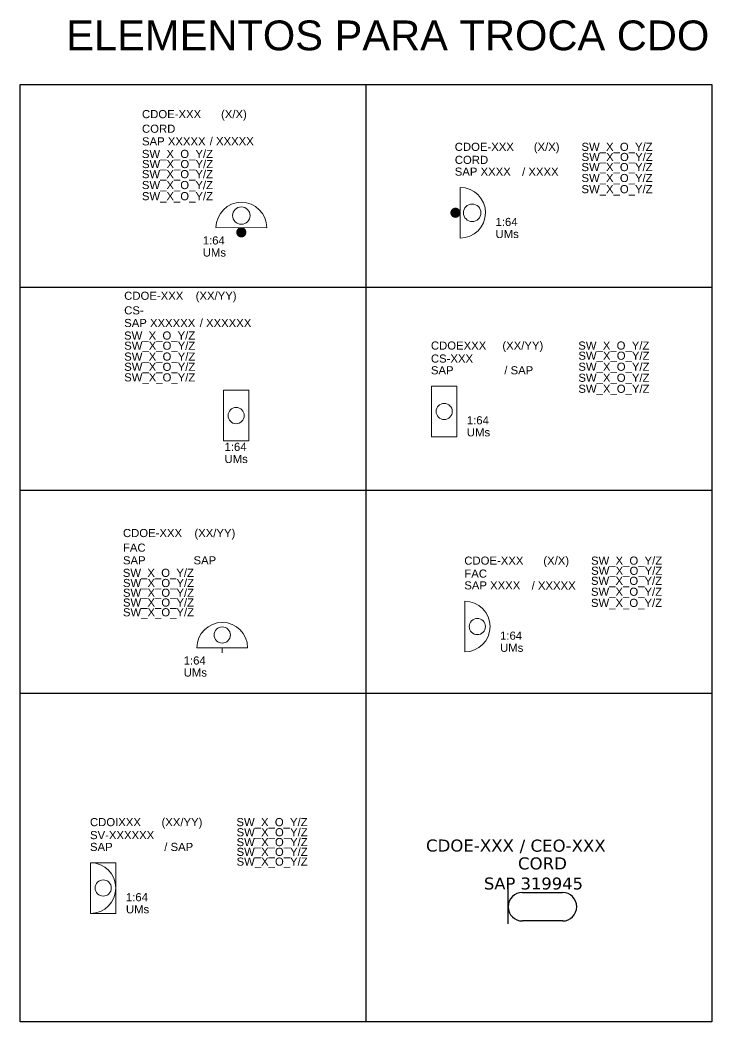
# Model space of a CAD drawing. Header units: millimetres. Extents: x 1115 to 3795, y 123 to 560.
# Drawn here: x 3679.3 to 3795.4, y 305.1 to 473.2 of the extents above; entities that cross this region are included whole.
import ezdxf
from ezdxf.enums import TextEntityAlignment as Align

# ---------------------------------------------------------------- set-up
doc = ezdxf.new("R2010")
doc.units = ezdxf.units.MM
doc.header["$LTSCALE"] = 0.1
doc.header["$MEASUREMENT"] = 0
for name, color, linetype, lineweight in [("20.0-LEGENDA DOS CDO'S", 1, 'Continuous', 0), ('20.1-CDO_INTERIOR', 1, 'Continuous', 0), ('20.2-CDO_POSTE', 1, 'Continuous', 5)]:
    doc.layers.add(name, color=color, linetype=linetype, lineweight=lineweight)
doc.layers.add('20.3-CDO_FACHADA', color=1, linetype='Continuous')
doc.layers.add('20.4-CEO', color=1, linetype='Continuous')
doc.styles.add('ARIAL', font='arial.ttf')
doc.styles.add('siredit', font='verdana.ttf')
doc.styles.get("Standard").update_dxf_attribs({"font": 'arial.ttf'})

# ---------------------------------------------------------------- blocks, each defined once
blk = doc.blocks.new('CEO_UN')
at = {"layer": '20.4-CEO', "color": 0}
for p, q in [((-9.11, 2.39), (-2.39, 2.39)), ((-2.39, -2.39), (-9.11, -2.39))]:
    blk.add_line(p, q, dxfattribs=at)
blk.add_lwpolyline([(-11.5, -2.89), (-11.5, 2.89)], dxfattribs=at)
for centre, start, end in [((-9.11, 0), 90, 270), ((-2.39, 0), 270, 90)]:
    blk.add_arc(centre, 2.39, start, end, dxfattribs=at)
at = {"layer": '20.4-CEO', "color": 7, "style": 'siredit'}
for tag, height, p in [('NOME?', 2.03, (-5.75, 10.27)), ('LOCAL?', 2.03, (-5.75, 7.27)), ('TIPO?', 2, (-9.11, 3.89))]:
    blk.add_attdef(tag, text='', height=height, dxfattribs=at).set_placement(p, align=Align.MIDDLE_CENTER)
blk.add_attdef('FIBRAS_RESERVA', text='', height=2.03, dxfattribs=at).set_placement((-5.75, -3.97), align=Align.TOP_CENTER)
blk = doc.blocks.new('PDO_PST')
at = {"color": 1}
blk.add_line((2.5, 0), (-2.5, 0), dxfattribs=at)
at = {"color": 1, "const_width": 0.5}
blk.add_lwpolyline([(-0.25, -0.465, 1), (0.25, -0.465, 1)], format="xyb", close=True, dxfattribs=at)
at = {"color": 1}
blk.add_circle((0, 1.188), 0.862, dxfattribs=at)
blk.add_arc((0, 0), 2.5, 0, 180, dxfattribs=at)
blk = doc.blocks.new('CDOE_POSTE 1')
at = {"layer": '20.2-CDO_POSTE', "color": 0, "linetype": 'Continuous', "xscale": 1.700328304346724, "yscale": 1.700328304346724, "zscale": 1.700328304346724, "rotation": 359.882008258618}
blk.add_blockref('PDO_PST', (0, 0.43), dxfattribs=at)
at = {"layer": "20.0-LEGENDA DOS CDO'S", "color": 0, "style": 'ARIAL'}
for tag, p in [('CDO_N', (-16.66, 12.71)), ('CORDOALHA', (-16.66, 10.26)), ('SAP', (-16.66, 8.13)), ('SPLITER_1', (-16.68, 6.03)), ('SPLITER_2', (-16.66, 4.33)), ('1:XX', (-6.47, -2.4)), ('UMS', (-6.47, -4.43))]:
    blk.add_attdef(tag, p, '', height=1.36, dxfattribs=at)
blk.add_attdef('FIBRAS_UTILIZADAS', text='', height=1.36, dxfattribs=at).set_placement((-1.24, 12.71), align=Align.CENTER)
blk = doc.blocks.new('CDOE_POSTE 2')
at = {"layer": '20.2-CDO_POSTE', "color": 0, "linetype": 'Continuous', "xscale": 1.700328304346724, "yscale": 1.700328304346724, "zscale": 1.700328304346724, "rotation": 269.882008258618}
blk.add_blockref('PDO_PST', (0.43, 0), dxfattribs=at)
at = {"layer": "20.0-LEGENDA DOS CDO'S", "color": 0, "style": 'ARIAL'}
for tag, p in [('CDO_N', (-0.47, 10.38)), ('SPLITER_1', (20.79, 10.38)), ('CORDOALHA', (-0.47, 8.2)), ('SPLITER_2', (20.8, 8.68)), ('SAP', (-0.47, 6.23)), ('1:XX', (6.36, -2.22)), ('UMS', (6.36, -4.24))]:
    blk.add_attdef(tag, p, '', height=1.36, dxfattribs=at)
blk.add_attdef('FIBRAS_UTILIZADAS', text='', height=1.36, dxfattribs=at).set_placement((14.95, 10.38), align=Align.CENTER)
blk = doc.blocks.new('CDOE_FACHADA_2')
at = {"layer": '20.1-CDO_INTERIOR', "color": 0, "lineweight": 18}
blk.add_lwpolyline([(0, 4.25), (0, -4.25)], dxfattribs=at)
blk.add_circle((2.12, 0), 1.36, dxfattribs=at)
blk.add_arc((0, 0), 4.25, 270, 90, dxfattribs=at)
at = {"layer": "20.0-LEGENDA DOS CDO'S", "color": 0, "style": 'ARIAL'}
for tag, p in [('CDO_N', (-0.07, 10.38)), ('SPLITER_1', (21.19, 10.38)), ('FACHADA', (-0.07, 8.2)), ('SPLITER_2', (21.21, 8.68)), ('SAP', (-0.07, 6.23)), ('1:XX', (5.93, -2.22)), ('UMS', (5.93, -4.24))]:
    blk.add_attdef(tag, p, '', height=1.36, dxfattribs=at)
blk.add_attdef('FIBRAS_UTILIZADAS', text='', height=1.36, dxfattribs=at).set_placement((15.35, 10.38), align=Align.CENTER)
blk = doc.blocks.new('CDOE_CS1_TROCA')
at = {"layer": '20.1-CDO_INTERIOR', "color": 0, "lineweight": 18}
blk.add_lwpolyline([(-2.13, 4.25), (-2.13, -4.25)], dxfattribs=at)
blk.add_lwpolyline([(2.13, -4.25), (2.13, 4.25), (-2.13, 4.25), (-2.13, -4.25)], close=True, dxfattribs=at)
blk.add_circle((0, 0), 1.36, dxfattribs=at)
at = {"layer": "20.0-LEGENDA DOS CDO'S", "color": 0, "style": 'ARIAL'}
for tag, p in [('CDO_N', (-18.78, 19.44)), ('CAIXA_SUBTERRANEA', (-18.78, 16.99)), ('SAP_ANTIGO', (-18.78, 14.86)), ('SAP_NOVO', (-6.11, 14.86)), ('SPLITER_1', (-18.8, 12.76)), ('SPLITER_2', (-18.78, 11.06)), ('SPLITER_3', (-18.78, 9.22)), ('SPLITER_4', (-18.78, 7.51)), ('SPLITER_5', (-18.78, 5.74)), ('1:XX', (-1.95, -5.93)), ('UMS', (-1.95, -7.95))]:
    blk.add_attdef(tag, p, '', height=1.36, dxfattribs=at)
blk.add_attdef('FIBRAS_UTILIZADAS', text='', height=1.36, dxfattribs=at).set_placement((-3.36, 19.44), align=Align.CENTER)
blk = doc.blocks.new('CDOE_FACHADA_1_TROCA')
at = {"layer": '20.1-CDO_INTERIOR', "color": 0, "lineweight": 18}
for points in [[(-4.25, -2.13), (4.25, -2.13)], [(0, -2.13), (0, -2.98)]]:
    blk.add_lwpolyline(points, dxfattribs=at)
blk.add_circle((0, 0), 1.36, dxfattribs=at)
blk.add_arc((0, -2.13), 4.25, 0, 180, dxfattribs=at)
at = {"layer": "20.0-LEGENDA DOS CDO'S", "color": 0, "style": 'ARIAL'}
for tag, p in [('CDO_N', (-16.66, 16.42)), ('FACHADA', (-16.66, 13.97)), ('SAP_ANTIGO', (-16.66, 11.85)), ('SAP_NOVO', (-4.82, 11.85)), ('SPLITER_1', (-16.68, 9.75)), ('SPLITER_2', (-16.66, 8.05)), ('SPLITER_3', (-16.66, 6.41)), ('SPLITER_4', (-16.66, 4.76)), ('SPLITER_5', (-16.66, 3.12)), ('1:XX', (-6.47, -4.96)), ('UMS', (-6.47, -6.99))]:
    blk.add_attdef(tag, p, '', height=1.36, dxfattribs=at)
blk.add_attdef('FIBRAS_UTILIZADAS', text='', height=1.36, dxfattribs=at).set_placement((-1.24, 16.42), align=Align.CENTER)
blk = doc.blocks.new('CDO_CS2_TROCA')
at = {"layer": '20.1-CDO_INTERIOR', "color": 0, "lineweight": 18}
blk.add_lwpolyline([(0, 4.25), (0, -4.25)], dxfattribs=at)
blk.add_lwpolyline([(4.25, -4.25), (4.25, 4.25), (0, 4.25), (0, -4.25)], close=True, dxfattribs=at)
blk.add_circle((2.13, 0), 1.36, dxfattribs=at)
at = {"layer": "20.0-LEGENDA DOS CDO'S", "color": 0, "style": 'ARIAL'}
for tag, p in [('CDO_N', (-0.1, 10.38)), ('SPLITER_1', (24.62, 10.38)), ('CAIXA_SUBTERRANEA', (-0.1, 8.2)), ('SPLITER_2', (24.64, 8.68)), ('SAP_225588', (12.21, 6.23)), ('SPLITER_3', (24.64, 6.83)), ('SPLITER_4', (24.64, 4.98)), ('SPLITER_5', (24.64, 3.13)), ('1:XX', (5.93, -2.16)), ('UMS', (5.93, -4.18))]:
    blk.add_attdef(tag, p, '', height=1.36, dxfattribs=at)
blk.add_attdef('FIBRAS_UTILIZADAS', text='', height=1.36, dxfattribs=at).set_placement((15.32, 10.38), align=Align.CENTER)
at = {"layer": "20.0-LEGENDA DOS CDO'S", "color": 3, "style": 'ARIAL'}
blk.add_attdef('SAP_269952', (-0.1, 6.23), '', height=1.36, dxfattribs=at)
blk = doc.blocks.new('CDO_INTERIOR_TROCA')
at = {"layer": '20.1-CDO_INTERIOR', "color": 0, "lineweight": 18}
blk.add_lwpolyline([(4.25, -4.25), (4.25, 4.25), (0, 4.25), (0, -4.25)], close=True, dxfattribs=at)
blk.add_circle((2.13, 0), 1.36, dxfattribs=at)
blk.add_arc((0, 0), 4.25, 270, 90, dxfattribs=at)
at = {"layer": "20.0-LEGENDA DOS CDO'S", "color": 0, "style": 'ARIAL'}
for tag, p in [('CDO_N', (-0.08, 10.38)), ('SPLITER_1', (24.48, 10.38)), ('SURVEY', (-0.08, 8.2)), ('SPLITER_2', (24.5, 8.68)), ('SPLITER_3', (24.5, 7.04)), ('SAP_ANTIGO', (-0.08, 6.23)), ('/_SAP_NOVO', (12.37, 6.23)), ('SPLITER_4', (24.5, 5.4)), ('SPLITER_5', (24.5, 3.75)), ('1:XX', (5.94, -2.22)), ('UMS', (5.94, -4.24))]:
    blk.add_attdef(tag, p, '', height=1.36, dxfattribs=at)
blk.add_attdef('FIBRAS_UTILIZADAS', text='', height=1.36, dxfattribs=at).set_placement((15.34, 10.38), align=Align.CENTER)

msp = doc.modelspace()

# ---------------------------------------------------------------- linework, layer by layer
for p, q in [((3737.34, 462.41), (3737.34, 305.07)), ((3679.31, 428.36), (3795.38, 428.36)), ((3679.31, 394.32), (3795.38, 394.32)), ((3679.31, 360.27), (3795.38, 360.27))]:
    msp.add_line(p, q)
msp.add_lwpolyline([(3679.31, 462.41), (3795.38, 462.41), (3795.38, 305.07), (3679.31, 305.07)], close=True)

# ---------------------------------------------------------------- block references
at = {"color": 1}
ref = msp.add_blockref('CDOE_CS1_TROCA', (3715.56, 406.83), dxfattribs=at)
ref.add_attrib('CDO_N', 'CDOE-XXX', (3696.78, 426.26), dxfattribs={"layer": "20.0-LEGENDA DOS CDO'S", "color": 0, "height": 1.36, "style": 'ARIAL'})
ref.add_attrib('FIBRAS_UTILIZADAS', '(XX/YY)', dxfattribs={"layer": "20.0-LEGENDA DOS CDO'S", "color": 0, "height": 1.36, "style": 'ARIAL'}).set_placement((3712.2, 426.26), align=Align.CENTER)
ref.add_attrib('CAIXA_SUBTERRANEA', 'CS-', (3696.78, 423.81), dxfattribs={"layer": "20.0-LEGENDA DOS CDO'S", "color": 0, "height": 1.36, "style": 'ARIAL'})
ref.add_attrib('SAP_ANTIGO', 'SAP XXXXXX', (3696.78, 421.69), dxfattribs={"layer": "20.0-LEGENDA DOS CDO'S", "color": 3, "height": 1.36, "style": 'ARIAL'})
ref.add_attrib('SAP_NOVO', '/ XXXXXX', (3709.45, 421.69), dxfattribs={"layer": "20.0-LEGENDA DOS CDO'S", "color": 0, "height": 1.36, "style": 'ARIAL'})
ref.add_attrib('1:XX', '1:64', (3713.61, 400.9), dxfattribs={"layer": "20.0-LEGENDA DOS CDO'S", "color": 0, "height": 1.36, "style": 'ARIAL'})
ref.add_attrib('UMS', 'UMs', (3713.61, 398.87), dxfattribs={"layer": "20.0-LEGENDA DOS CDO'S", "color": 0, "height": 1.36, "style": 'ARIAL'})
ref.add_attrib('SPLITER_1', 'SW_X_O_Y/Z', (3696.76, 419.58), dxfattribs={"layer": "20.0-LEGENDA DOS CDO'S", "color": 0, "height": 1.36, "style": 'ARIAL'})
ref.add_attrib('SPLITER_2', 'SW_X_O_Y/Z', (3696.78, 417.88), dxfattribs={"layer": "20.0-LEGENDA DOS CDO'S", "color": 0, "height": 1.36, "style": 'ARIAL'})
ref.add_attrib('SPLITER_3', 'SW_X_O_Y/Z', (3696.78, 416.05), dxfattribs={"layer": "20.0-LEGENDA DOS CDO'S", "color": 0, "height": 1.36, "style": 'ARIAL'})
ref.add_attrib('SPLITER_4', 'SW_X_O_Y/Z', (3696.78, 414.34), dxfattribs={"layer": "20.0-LEGENDA DOS CDO'S", "color": 0, "height": 1.36, "style": 'ARIAL'})
ref.add_attrib('SPLITER_5', 'SW_X_O_Y/Z', (3696.78, 412.56), dxfattribs={"layer": "20.0-LEGENDA DOS CDO'S", "color": 0, "height": 1.36, "style": 'ARIAL'})
msp.add_blockref('CDO_CS2_TROCA', (3748.33, 407.52), dxfattribs=at).add_auto_attribs({'CDO_N': 'CDOEXXX', 'FIBRAS_UTILIZADAS': '(XX/YY)', 'CAIXA_SUBTERRANEA': 'CS-XXX', 'SAP_269952': 'SAP', 'SAP_225588': '/ SAP', '1:XX': '1:64', 'UMS': 'UMs', 'SPLITER_1': 'SW_X_O_Y/Z', 'SPLITER_2': 'SW_X_O_Y/Z', 'SPLITER_3': 'SW_X_O_Y/Z', 'SPLITER_4': 'SW_X_O_Y/Z', 'SPLITER_5': 'SW_X_O_Y/Z'})
ref = msp.add_blockref('CDOE_FACHADA_1_TROCA', (3713.23, 370.01), dxfattribs=at)
ref.add_attrib('CDO_N', 'CDOE-XXX', (3696.57, 386.44), dxfattribs={"layer": "20.0-LEGENDA DOS CDO'S", "color": 0, "height": 1.36, "style": 'ARIAL'})
ref.add_attrib('FIBRAS_UTILIZADAS', '(XX/YY)', dxfattribs={"layer": "20.0-LEGENDA DOS CDO'S", "color": 0, "height": 1.36, "style": 'ARIAL'}).set_placement((3711.99, 386.44), align=Align.CENTER)
ref.add_attrib('FACHADA', 'FAC', (3696.57, 383.99), dxfattribs={"layer": "20.0-LEGENDA DOS CDO'S", "color": 0, "height": 1.36, "style": 'ARIAL'})
ref.add_attrib('SAP_ANTIGO', 'SAP ', (3696.57, 381.86), dxfattribs={"layer": "20.0-LEGENDA DOS CDO'S", "color": 3, "height": 1.36, "style": 'ARIAL'})
ref.add_attrib('SAP_NOVO', 'SAP', (3708.41, 381.86), dxfattribs={"layer": "20.0-LEGENDA DOS CDO'S", "color": 0, "height": 1.36, "style": 'ARIAL'})
ref.add_attrib('1:XX', '1:64', (3706.76, 365.05), dxfattribs={"layer": "20.0-LEGENDA DOS CDO'S", "color": 0, "height": 1.36, "style": 'ARIAL'})
ref.add_attrib('UMS', 'UMs', (3706.76, 363.03), dxfattribs={"layer": "20.0-LEGENDA DOS CDO'S", "color": 0, "height": 1.36, "style": 'ARIAL'})
ref.add_attrib('SPLITER_1', 'SW_X_O_Y/Z', (3696.55, 379.76), dxfattribs={"layer": "20.0-LEGENDA DOS CDO'S", "color": 0, "height": 1.36, "style": 'ARIAL'})
ref.add_attrib('SPLITER_2', 'SW_X_O_Y/Z', (3696.57, 378.06), dxfattribs={"layer": "20.0-LEGENDA DOS CDO'S", "color": 0, "height": 1.36, "style": 'ARIAL'})
ref.add_attrib('SPLITER_3', 'SW_X_O_Y/Z', (3696.57, 376.42), dxfattribs={"layer": "20.0-LEGENDA DOS CDO'S", "color": 0, "height": 1.36, "style": 'ARIAL'})
ref.add_attrib('SPLITER_4', 'SW_X_O_Y/Z', (3696.57, 374.78), dxfattribs={"layer": "20.0-LEGENDA DOS CDO'S", "color": 0, "height": 1.36, "style": 'ARIAL'})
ref.add_attrib('SPLITER_5', 'SW_X_O_Y/Z', (3696.57, 373.14), dxfattribs={"layer": "20.0-LEGENDA DOS CDO'S", "color": 0, "height": 1.36, "style": 'ARIAL'})
ref = msp.add_blockref('CDO_INTERIOR_TROCA', (3691.13, 327.55), dxfattribs=at)
ref.add_attrib('CDO_N', 'CDOIXXX', (3691.04, 337.93), dxfattribs={"layer": "20.0-LEGENDA DOS CDO'S", "color": 0, "height": 1.36, "style": 'ARIAL'})
ref.add_attrib('FIBRAS_UTILIZADAS', '(XX/YY)', dxfattribs={"layer": "20.0-LEGENDA DOS CDO'S", "color": 0, "height": 1.36, "style": 'ARIAL'}).set_placement((3706.47, 337.93), align=Align.CENTER)
ref.add_attrib('SURVEY', 'SV-XXXXXX', (3691.05, 335.75), dxfattribs={"layer": "20.0-LEGENDA DOS CDO'S", "color": 0, "height": 1.36, "style": 'ARIAL'})
ref.add_attrib('SAP_ANTIGO', 'SAP', (3691.04, 333.77), dxfattribs={"layer": "20.0-LEGENDA DOS CDO'S", "color": 3, "height": 1.36, "style": 'ARIAL'})
ref.add_attrib('/_SAP_NOVO', '/ SAP', (3703.5, 333.77), dxfattribs={"layer": "20.0-LEGENDA DOS CDO'S", "color": 0, "height": 1.36, "style": 'ARIAL'})
ref.add_attrib('1:XX', '1:64', (3697.07, 325.33), dxfattribs={"layer": "20.0-LEGENDA DOS CDO'S", "color": 0, "height": 1.36, "style": 'ARIAL'})
ref.add_attrib('UMS', 'UMs', (3697.07, 323.3), dxfattribs={"layer": "20.0-LEGENDA DOS CDO'S", "color": 0, "height": 1.36, "style": 'ARIAL'})
ref.add_attrib('SPLITER_1', 'SW_X_O_Y/Z', (3715.61, 337.93), dxfattribs={"layer": "20.0-LEGENDA DOS CDO'S", "color": 0, "height": 1.36, "style": 'ARIAL'})
ref.add_attrib('SPLITER_2', 'SW_X_O_Y/Z', (3715.63, 336.23), dxfattribs={"layer": "20.0-LEGENDA DOS CDO'S", "color": 0, "height": 1.36, "style": 'ARIAL'})
ref.add_attrib('SPLITER_3', 'SW_X_O_Y/Z', (3715.63, 334.58), dxfattribs={"layer": "20.0-LEGENDA DOS CDO'S", "color": 0, "height": 1.36, "style": 'ARIAL'})
ref.add_attrib('SPLITER_4', 'SW_X_O_Y/Z', (3715.63, 332.94), dxfattribs={"layer": "20.0-LEGENDA DOS CDO'S", "color": 0, "height": 1.36, "style": 'ARIAL'})
ref.add_attrib('SPLITER_5', 'SW_X_O_Y/Z', (3715.63, 331.3), dxfattribs={"layer": "20.0-LEGENDA DOS CDO'S", "color": 0, "height": 1.36, "style": 'ARIAL'})
at = {"layer": '20.2-CDO_POSTE'}
ref = msp.add_blockref('CDOE_POSTE 1', (3716.43, 437.94), dxfattribs=at)
ref.add_attrib('CDO_N', 'CDOE-XXX', (3699.77, 456.74), dxfattribs={"layer": "20.0-LEGENDA DOS CDO'S", "height": 1.36, "style": 'ARIAL'})
ref.add_attrib('FIBRAS_UTILIZADAS', '(X/X)', dxfattribs={"layer": "20.0-LEGENDA DOS CDO'S", "height": 1.36, "style": 'ARIAL'}).set_placement((3715.19, 456.74), align=Align.CENTER)
ref.add_attrib('SAP', 'SAP XXXXX', (3699.77, 452.17), dxfattribs={"layer": "20.0-LEGENDA DOS CDO'S", "color": 3, "height": 1.36, "style": 'ARIAL'})
ref.add_attrib('SAP', ' / XXXXX', (3710.6, 452.2), dxfattribs={"layer": "20.0-LEGENDA DOS CDO'S", "height": 1.36, "style": 'ARIAL'})
ref.add_attrib('CORDOALHA', 'CORD', (3699.77, 454.29), dxfattribs={"layer": "20.0-LEGENDA DOS CDO'S", "height": 1.36, "style": 'ARIAL'})
ref.add_attrib('1:XX', '1:64', (3709.96, 435.54), dxfattribs={"layer": "20.0-LEGENDA DOS CDO'S", "height": 1.36, "style": 'ARIAL'})
ref.add_attrib('UMS', 'UMs', (3709.96, 433.51), dxfattribs={"layer": "20.0-LEGENDA DOS CDO'S", "height": 1.36, "style": 'ARIAL'})
ref.add_attrib('SPLITER_1', 'SW_X_O_Y/Z', (3699.75, 450.06), dxfattribs={"layer": "20.0-LEGENDA DOS CDO'S", "height": 1.36, "style": 'ARIAL'})
ref.add_attrib('SPLITER_2', 'SW_X_O_Y/Z', (3699.77, 448.36), dxfattribs={"layer": "20.0-LEGENDA DOS CDO'S", "height": 1.36, "style": 'ARIAL'})
ref.add_attrib('SPLITER_3', 'SW_X_O_Y/Z', (3699.75, 446.67), dxfattribs={"layer": "20.0-LEGENDA DOS CDO'S", "height": 1.36, "style": 'ARIAL'})
ref.add_attrib('SPLITER_4', 'SW_X_O_Y/Z', (3699.75, 444.84), dxfattribs={"layer": "20.0-LEGENDA DOS CDO'S", "height": 1.36, "style": 'ARIAL'})
ref.add_attrib('SPLITER_5', 'SW_X_O_Y/Z', (3699.75, 442.97), dxfattribs={"layer": "20.0-LEGENDA DOS CDO'S", "height": 1.36, "style": 'ARIAL'})
ref = msp.add_blockref('CDOE_POSTE 2', (3752.71, 440.86), dxfattribs=at)
ref.add_attrib('CDO_N', 'CDOE-XXX', (3752.23, 451.25), dxfattribs={"layer": "20.0-LEGENDA DOS CDO'S", "height": 1.36, "style": 'ARIAL'})
ref.add_attrib('FIBRAS_UTILIZADAS', '(X/X)', dxfattribs={"layer": "20.0-LEGENDA DOS CDO'S", "height": 1.36, "style": 'ARIAL'}).set_placement((3767.65, 451.25), align=Align.CENTER)
ref.add_attrib('CORDOALHA', 'CORD', (3752.24, 449.06), dxfattribs={"layer": "20.0-LEGENDA DOS CDO'S", "height": 1.36, "style": 'ARIAL'})
ref.add_attrib('SAP', 'SAP XXXX', (3752.23, 447.09), dxfattribs={"layer": "20.0-LEGENDA DOS CDO'S", "color": 3, "height": 1.36, "style": 'ARIAL'})
ref.add_attrib('SAP', ' / XXXX', (3763, 447.07), dxfattribs={"layer": "20.0-LEGENDA DOS CDO'S", "height": 1.36, "style": 'ARIAL'})
ref.add_attrib('1:XX', '1:64', (3759.07, 438.65), dxfattribs={"layer": "20.0-LEGENDA DOS CDO'S", "height": 1.36, "style": 'ARIAL'})
ref.add_attrib('UMS', 'UMs', (3759.07, 436.62), dxfattribs={"layer": "20.0-LEGENDA DOS CDO'S", "height": 1.36, "style": 'ARIAL'})
ref.add_attrib('SPLITER_1', 'SW_X_O_Y/Z', (3773.49, 451.25), dxfattribs={"layer": "20.0-LEGENDA DOS CDO'S", "height": 1.36, "style": 'ARIAL'})
ref.add_attrib('SPLITER_2', 'SW_X_O_Y/Z', (3773.51, 449.55), dxfattribs={"layer": "20.0-LEGENDA DOS CDO'S", "height": 1.36, "style": 'ARIAL'})
ref.add_attrib('SPLITER_3', 'SW_X_O_Y/Z', (3773.49, 447.85), dxfattribs={"layer": "20.0-LEGENDA DOS CDO'S", "height": 1.36, "style": 'ARIAL'})
ref.add_attrib('SPLITER_4', 'SW_X_O_Y/Z', (3773.49, 446.02), dxfattribs={"layer": "20.0-LEGENDA DOS CDO'S", "height": 1.36, "style": 'ARIAL'})
ref.add_attrib('SPLITER_5', 'SW_X_O_Y/Z', (3773.49, 444.15), dxfattribs={"layer": "20.0-LEGENDA DOS CDO'S", "height": 1.36, "style": 'ARIAL'})
at = {"layer": '20.3-CDO_FACHADA'}
ref = msp.add_blockref('CDOE_FACHADA_2', (3753.9, 371.43), dxfattribs=at)
ref.add_attrib('CDO_N', 'CDOE-XXX', (3753.83, 381.81), dxfattribs={"layer": "20.0-LEGENDA DOS CDO'S", "height": 1.36, "style": 'ARIAL'})
ref.add_attrib('FIBRAS_UTILIZADAS', '(X/X)', dxfattribs={"layer": "20.0-LEGENDA DOS CDO'S", "height": 1.36, "style": 'ARIAL'}).set_placement((3769.25, 381.81), align=Align.CENTER)
ref.add_attrib('FACHADA', 'FAC', (3753.84, 379.63), dxfattribs={"layer": "20.0-LEGENDA DOS CDO'S", "height": 1.36, "style": 'ARIAL'})
ref.add_attrib('SAP', 'SAP XXXX', (3753.83, 377.66), dxfattribs={"layer": "20.0-LEGENDA DOS CDO'S", "color": 3, "height": 1.36, "style": 'ARIAL'})
ref.add_attrib('SAP', ' / XXXXX', (3764.6, 377.63), dxfattribs={"layer": "20.0-LEGENDA DOS CDO'S", "height": 1.36, "style": 'ARIAL'})
ref.add_attrib('1:XX', '1:64', (3759.83, 369.22), dxfattribs={"layer": "20.0-LEGENDA DOS CDO'S", "height": 1.36, "style": 'ARIAL'})
ref.add_attrib('UMS', 'UMs', (3759.83, 367.19), dxfattribs={"layer": "20.0-LEGENDA DOS CDO'S", "height": 1.36, "style": 'ARIAL'})
ref.add_attrib('SPLITER_1', 'SW_X_O_Y/Z', (3775.09, 381.81), dxfattribs={"layer": "20.0-LEGENDA DOS CDO'S", "height": 1.36, "style": 'ARIAL'})
ref.add_attrib('SPLITER_2', 'SW_X_O_Y/Z', (3775.11, 380.11), dxfattribs={"layer": "20.0-LEGENDA DOS CDO'S", "height": 1.36, "style": 'ARIAL'})
ref.add_attrib('SPLITER_3', 'SW_X_O_Y/Z', (3775.08, 378.42), dxfattribs={"layer": "20.0-LEGENDA DOS CDO'S", "height": 1.36, "style": 'ARIAL'})
ref.add_attrib('SPLITER_4', 'SW_X_O_Y/Z', (3775.08, 376.59), dxfattribs={"layer": "20.0-LEGENDA DOS CDO'S", "height": 1.36, "style": 'ARIAL'})
ref.add_attrib('SPLITER_5', 'SW_X_O_Y/Z', (3775.08, 374.72), dxfattribs={"layer": "20.0-LEGENDA DOS CDO'S", "height": 1.36, "style": 'ARIAL'})
at = {"layer": '20.4-CEO'}
ref = msp.add_blockref('CEO_UN', (3772.69, 324.41), dxfattribs=at)
ref.add_attrib('NOME?', 'CDOE-XXX', dxfattribs={"color": 3, "height": 2.028, "style": 'siredit'}).set_placement((3754.78, 334.68), align=Align.MIDDLE_CENTER)
ref.add_attrib('NOME?', ' / CEO-XXX', dxfattribs={"color": 1, "height": 2.028, "style": 'siredit'}).set_placement((3769.89, 334.66), align=Align.MIDDLE_CENTER)
ref.add_attrib('LOCAL?', 'CORD', dxfattribs={"color": 7, "height": 2.028, "style": 'siredit'}).set_placement((3766.94, 331.68), align=Align.MIDDLE_CENTER)
ref.add_attrib('TIPO?', 'SAP 319945   ', dxfattribs={"color": 7, "height": 2, "style": 'siredit'}).set_placement((3766.74, 328.31), align=Align.MIDDLE_CENTER)

# ---------------------------------------------------------------- texts
at = {"insert": (3687.05, 473.13), "char_height": 5, "width": 185.0563, "attachment_point": 1}
msp.add_mtext('ELEMENTOS PARA TROCA CDO', dxfattribs=at)

doc.saveas('drawing.dxf')
